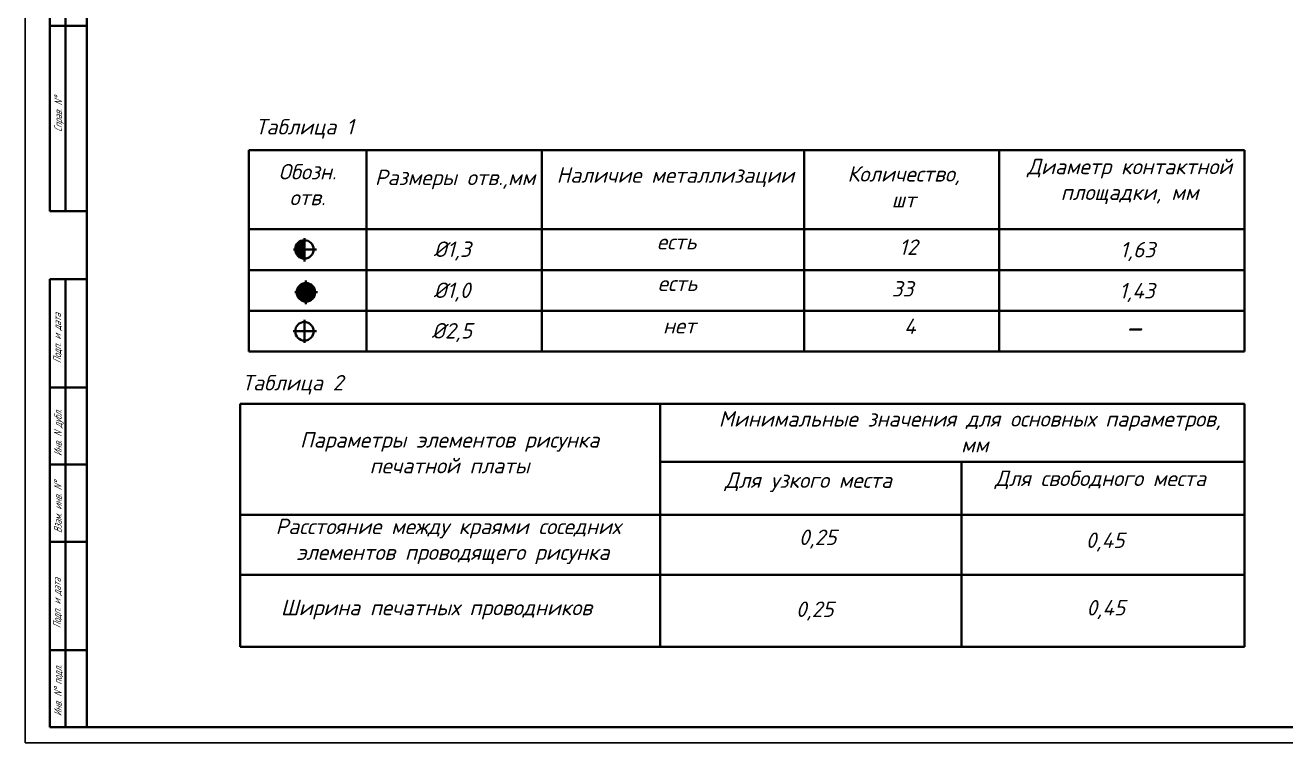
# Model space of a CAD drawing. Header units: millimetres. Extents: x -1529 to 2898, y -1337 to 2183.
# Drawn here: x 1189.7 to 1597.8, y -1336.8 to -1104.6 of the extents above; entities that cross this region are included whole.
import ezdxf

# ---------------------------------------------------------------- set-up
doc = ezdxf.new("R2010")
doc.units = ezdxf.units.MM
doc.layers.get('0').update_dxf_attribs({"lineweight": 40})
for name, color, linetype, lineweight in [('3-размеры', 220, 'Continuous', 30), ('ДЫРКИ', 241, 'Continuous', 25), ('Основная', 7, 'Continuous', 40), ('текст', 7, 'Continuous', 30)]:
    doc.layers.add(name, color=color, linetype=linetype, lineweight=lineweight)
doc.layers.add('KONTUR', color=7, linetype='Continuous')
doc.styles.get("Standard").update_dxf_attribs({"font": 'isocpeui.ttf', "height": 5})
doc.styles.add('Мой', font='isocpeui.ttf')
doc.styles.add('стиль1', font='isocpeui.ttf')

msp = doc.modelspace()

# ---------------------------------------------------------------- hatches: boundary and pattern name
h = msp.add_hatch(color=0)
h.dxf.hatch_style = 1
h.paths.add_polyline_path([(1280.062, -1174.131, 0.4142136), (1277.062, -1177.131), (1280.062, -1177.131)])
h = msp.add_hatch(color=0)
h.dxf.hatch_style = 1
h.paths.add_polyline_path([(1280.062, -1177.131), (1277.062, -1177.131, 0.4142136), (1280.062, -1180.131)])
at = {"layer": '3-размеры', "true_color": 0xffffff}
h = msp.add_hatch(color=7, dxfattribs=at)
h.dxf.hatch_style = 1
h.paths.add_polyline_path([(1280.531, -1188.001, 0.4142136), (1277.531, -1191.001), (1280.531, -1191.001)])
h = msp.add_hatch(color=7, dxfattribs=at)
h.dxf.hatch_style = 1
h.paths.add_polyline_path([(1280.531, -1191.001), (1277.531, -1191.001, 0.4142136), (1280.531, -1194.001)])
h = msp.add_hatch(color=7, dxfattribs=at)
h.dxf.hatch_style = 1
h.paths.add_polyline_path([(1280.531, -1188.001), (1280.531, -1191.001), (1283.531, -1191.001, 0.4142136)])
h = msp.add_hatch(color=7, dxfattribs=at)
h.dxf.hatch_style = 1
h.paths.add_polyline_path([(1283.531, -1191.001), (1280.531, -1191.001), (1280.531, -1194.001, 0.4142136)])

# ---------------------------------------------------------------- linework, layer by layer
at = {"color": 0}
for p, q in [((1262.112, -1210.198), (1262.112, -1144.998)), ((1262.112, -1170.598), (1262.112, -1144.998)), ((1262.112, -1144.998), (1437.312, -1144.998)), ((1262.112, -1144.998), (1322.832, -1144.998)), ((1300.112, -1210.198), (1300.112, -1144.998)), ((1356.943, -1210.198), (1356.943, -1144.998)), ((1437.312, -1144.998), (1505.013, -1144.998)), ((1441.839, -1210.198), (1441.839, -1144.998)), ((1505.013, -1144.998), (1505.013, -1210.198)), ((1262.112, -1183.798), (1262.112, -1170.598)), ((1262.112, -1170.598), (1437.312, -1170.598)), ((1437.312, -1170.598), (1505.013, -1170.598)), ((1280.062, -1177.131), (1280.062, -1173.498)), ((1280.062, -1173.498), (1280.062, -1181.041)), ((1283.99, -1177.131), (1276.534, -1177.131)), ((1280.062, -1177.131), (1283.99, -1177.131)), ((1262.112, -1196.998), (1262.112, -1183.798)), ((1262.112, -1183.798), (1437.312, -1183.798)), ((1280.531, -1191.001), (1280.531, -1187.215)), ((1280.531, -1187.215), (1280.531, -1194.806)), ((1437.312, -1183.798), (1505.013, -1183.798)), ((1284.318, -1191.001), (1276.957, -1191.001)), ((1280.531, -1191.001), (1284.318, -1191.001)), ((1262.112, -1210.198), (1262.112, -1196.998)), ((1262.112, -1196.998), (1437.312, -1196.998)), ((1437.312, -1196.998), (1505.013, -1196.998)), ((1283.943, -1203.607), (1276.439, -1203.607)), ((1280.062, -1203.607), (1280.062, -1199.961)), ((1280.062, -1199.961), (1280.062, -1207.314)), ((1280.062, -1203.607), (1283.943, -1203.607)), ((1262.112, -1210.198), (1300.112, -1210.198)), ((1300.112, -1210.198), (1338.112, -1210.198)), ((1338.112, -1210.198), (1392.512, -1210.198)), ((1392.512, -1210.198), (1437.312, -1210.198)), ((1505.013, -1210.198), (1437.312, -1210.198)), ((1325.245, -1227.065), (1259.283, -1227.065)), ((1259.283, -1227.065), (1259.283, -1305.764)), ((1475.245, -1227.065), (1325.245, -1227.065)), ((1395.245, -1227.065), (1395.245, -1268.027)), ((1475.245, -1227.065), (1584.417, -1227.065)), ((1584.417, -1227.065), (1584.417, -1268.027)), ((1584.417, -1232.027), (1584.417, -1227.065)), ((1395.245, -1245.915), (1475.245, -1245.915)), ((1475.245, -1245.915), (1584.417, -1245.915)), ((1492.781, -1245.915), (1492.781, -1305.764)), ((1584.417, -1245.915), (1501.381, -1245.915)), ((1259.283, -1263.027), (1584.417, -1263.027)), ((1584.417, -1263.027), (1584.417, -1305.764)), ((1395.245, -1268.027), (1395.245, -1305.764)), ((1259.283, -1282.402), (1584.417, -1282.402)), ((1584.417, -1305.764), (1259.283, -1305.764))]:
    msp.add_line(p, q, dxfattribs=at)
for p, q in [((1505.013, -1144.998), (1584.417, -1144.998)), ((1584.417, -1144.998), (1584.417, -1210.198)), ((1505.013, -1170.598), (1584.417, -1170.598)), ((1505.013, -1183.798), (1584.417, -1183.798)), ((1505.013, -1196.998), (1584.417, -1196.998)), ((1584.417, -1210.198), (1505.013, -1210.198))]:
    msp.add_line(p, q)
at = {"color": 0, "lineweight": 30}
msp.add_line((1325.245, -1227.065), (1395.245, -1227.065), dxfattribs=at)
at = {"color": 0}
for centre in [(1280.062, -1177.131), (1280.531, -1191.001), (1280.062, -1203.607)]:
    msp.add_circle(centre, 3, dxfattribs=at)
at = {"layer": 'KONTUR', "color": 0}
for p, q in [((1189.656, -1336.772), (1189.656, -742.772)), ((2030.656, -1336.772), (1189.656, -1336.772))]:
    msp.add_line(p, q, dxfattribs=at)
at = {"layer": 'ДЫРКИ', "color": 0}
msp.add_line((1259.283, -1232.027), (1259.283, -1227.065), dxfattribs=at)
at = {"layer": 'Основная', "color": 0}
for p, q in [((1209.656, -1291.772), (1209.656, -747.772)), ((1197.656, -1044.772), (1197.656, -1164.772)), ((1202.656, -1164.772), (1202.656, -1044.772)), ((1209.656, -1104.772), (1197.656, -1104.772)), ((1209.656, -1164.772), (1197.656, -1164.772)), ((1197.656, -1331.772), (1197.656, -1186.772)), ((1209.656, -1186.772), (1197.656, -1186.772)), ((1202.656, -1331.772), (1202.656, -1186.772)), ((1209.656, -1221.772), (1197.656, -1221.772)), ((1209.656, -1246.772), (1197.656, -1246.772)), ((1209.656, -1271.772), (1197.656, -1271.772)), ((1209.656, -1331.772), (1209.656, -1291.772)), ((1209.656, -1306.772), (1197.656, -1306.772)), ((2025.656, -1331.772), (1197.656, -1331.772))]:
    msp.add_line(p, q, dxfattribs=at)

# ---------------------------------------------------------------- texts
at = {"color": 0, "lineweight": 30, "char_height": 5, "attachment_point": 1}
for s, width, heights, insert in [('{\\fISOCPEUR|b0|i1|c204|p34;Таблица 1}', 47.52298, [5.73], (1264.204, -1134.934)), ('{\\fISOCPEUR|b0|i1|c204|p34;Таблица 2}', 47.52298, [5.73], (1259.863, -1217.757)), ('\\pxqc;Минимальные значения для основных параметров,\\P мм', 218.41144, [15.674], (1386.302, -1229.457)), ('\\pxqc;Параметры элементов рисунка печатной платы', 117.33423, [0], (1268.389, -1236.255)), ('\\pxqc;Для свободного места', 137.02096, [14.012], (1469.237, -1248.703)), ('\\pxqc;Для узкого места', 75.4992, [27.084], (1405.451, -1249.289)), ('\\pxqc;{\\fISOCPEUR|b0|i1|c204|p34;Расстояние между краями соседних\\P элементов проводящего рисунка}', 134.51607, [0], (1259.283, -1264.264)), ('{\\fISOCPEUR|b0|i1|c204|p34;0,25}', 12.54069, [0], (1440.162, -1267.78)), ('{\\fISOCPEUR|b0|i1|c204|p34;0,45}', 12.54069, [0], (1533.033, -1268.73)), ('\\pxqc;{\\fISOCPEUR|b0|i1|c204|p34;Ширина печатных проводников}', 129.81515, [0], (1257.885, -1290.502)), ('{\\fISOCPEUR|b0|i1|c204|p34;0,25}', 12.54069, [0], (1439.194, -1291.06)), ('{\\fISOCPEUR|b0|i1|c204|p34;0,45}', 12.54069, [0], (1533.269, -1290.579))]:
    msp.add_mtext_dynamic_manual_height_columns(s, width=width, gutter_width=12.5, heights=heights, dxfattribs=dict(at, insert=insert))
at = {"color": 0, "char_height": 5, "attachment_point": 1}
for s, width, insert in [('\\pxqc;{\\fISOCPEUR|b0|i1|c204|p34;Обозн. отв.}', 11.58496, (1275.258, -1149.479)), ('\\pxqc;{\\fISOCPEUR|b0|i1|c204|p34;Наличие металлизации}', 128.66205, (1335.82, -1150.547)), ('\\pxqc;{\\fISOCPEUR|b0|i1|c204|p34;Диаметр контактной \\Pплощадки, мм}', 128.66205, (1482.899, -1147.795)), ('\\pxqc;Размеры отв.,мм', 53.8972, (1301.875, -1151.324)), ('%%C1,3', 11.58496, (1321.87, -1174.56)), ('\\pxqc;{\\fISOCPEUR|b0|i1|c204|p34;есть}', 11.58496, (1394.802, -1172.151)), ('\\pxqc;{\\fISOCPEUR|b0|i1|c204|p34;есть}', 11.58496, (1395.061, -1185.591)), ('%%C1,0', 11.58496, (1321.829, -1187.847)), ('4', 11.58496, (1474.191, -1199.535)), ('%%C2,5', 11.58496, (1321.253, -1200.952)), ('\\pxqc;{\\fISOCPEUR|b0|i1|c204|p34;нет}', 11.58496, (1395.671, -1199.33))]:
    msp.add_mtext_dynamic_manual_height_columns(s, width=width, gutter_width=20, heights=[0], dxfattribs=dict(at, insert=insert))
at = {"color": 0, "attachment_point": 1, "style": 'Мой'}
for s, width, gutter_width, insert, char_height in [('\\pxqc;Количество, шт', 11.58496, 20, (1468.296, -1150.181), 5), ('12', 10.41605, 25, (1472.63, -1173.897), 5), ('1,63', 10.41605, 25, (1544.138, -1174.701), 5), ('33', 10.41605, 25, (1470.177, -1187.377), 5), ('1,43', 10.41605, 25, (1543.864, -1187.982), 5), ('-', 10.41605, 25, (1545.635, -1198.203), 8)]:
    msp.add_mtext_dynamic_manual_height_columns(s, width=width, gutter_width=gutter_width, heights=[0], dxfattribs=dict(at, insert=insert, char_height=char_height))
at = {"layer": 'текст', "color": 0, "style": 'стиль1', "oblique": 15, "width": 0.75}
for s, p in [('Справ. N%%d', (1201.564, -1139.144)), ('Подп. и дата', (1201.23, -1214.002)), ('Инв. N дубл.', (1201.475, -1244.026)), ('Взам. инв. N%%d', (1201.475, -1268.954)), ('Подп. и дата', (1201.18, -1299.738)), ('Инв. N%%d подл.', (1201.475, -1328.204))]:
    msp.add_text(s, height=2.5, rotation=90, dxfattribs=at).set_placement(p)

doc.saveas('drawing.dxf')
